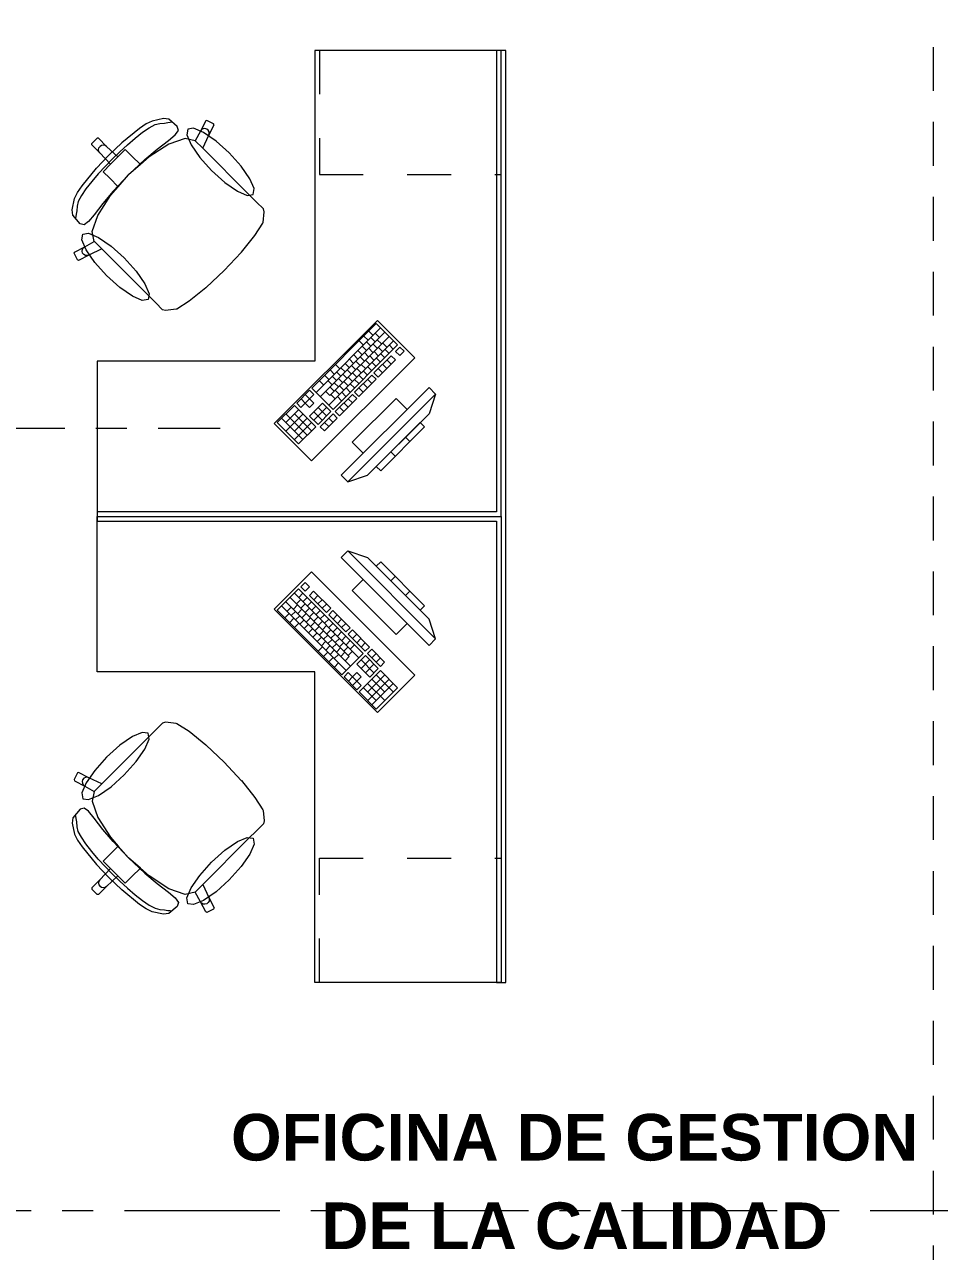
# Model space of a CAD drawing. Header units: inches. Extents: x -38 to 5698, y -33 to 92.
# Drawn here: x 105.645 to 108.589, y 23.55 to 27.499 of the extents above; entities that cross this region are included whole.
import ezdxf

# ---------------------------------------------------------------- set-up
doc = ezdxf.new("R2010")
doc.units = ezdxf.units.IN
doc.header["$MEASUREMENT"] = 0
for name, pattern in [('Hidden Line', [0.195611, 0.141111, -0.0545]), ('Punto & Raya', [0.65, 0.5, -0.075, 0, -0.075]), ('Rayas', [0.282222, 0.141111, -0.141111])]:
    doc.linetypes.add(name, pattern=pattern)
for name, color, linetype in [('02 _ ARQ _ ALB _ Ejes Generales', 7, 'Continuous'), ('02 _ ARQ _ ZON _ Espacio.3D', 7, 'Continuous'), ('08 _ STR _ EXT _ 09 Vigas', 7, 'Continuous'), ('Interior - Mobiliario', 7, 'Continuous'), ('Marcador - Secciones', 251, 'Continuous')]:
    doc.layers.add(name, color=color, linetype=linetype)
doc.styles.add('Estilo_Generado_1', font='swisseb.ttf')

msp = doc.modelspace()

# ---------------------------------------------------------------- linework, layer by layer
at = {"layer": '02 _ ARQ _ ALB _ Ejes Generales', "color": 252, "linetype": 'Punto & Raya', "lineweight": 13}
msp.add_line((105.2749, 26.2), (106.2749, 26.2), dxfattribs=at)
at = {"layer": '08 _ STR _ EXT _ 09 Vigas', "color": 251, "linetype": 'Hidden Line', "lineweight": 13}
msp.add_line((108.57, 17.4), (108.57, 29.7), dxfattribs=at)
at = {"layer": 'Interior - Mobiliario', "color": 175, "linetype": 'Rayas', "lineweight": 13}
for p, q in [((106.5943, 27.416), (106.5943, 27.016)), ((106.5943, 27.016), (107.1793, 27.016)), ((106.5943, 24.416), (106.5943, 24.816)), ((106.5943, 24.816), (107.1793, 24.816))]:
    msp.add_line(p, q, dxfattribs=at)
at = {"layer": 'Interior - Mobiliario', "color": 175, "linetype": 'Continuous', "lineweight": 13}
for p, q in [((107.1943, 27.416), (107.1643, 27.416)), ((107.1643, 27.416), (107.1643, 25.931)), ((107.1943, 25.931), (107.1943, 27.416)), ((106.0371, 27.1796), (106.0154, 27.1647)), ((106.0563, 27.1886), (106.0371, 27.1796)), ((106.0467, 27.167), (106.0655, 27.177)), ((106.0924, 27.1964), (106.0563, 27.1886)), ((106.0655, 27.177), (106.0803, 27.1809)), ((106.0803, 27.1809), (106.0957, 27.182)), ((106.1092, 27.1945), (106.0924, 27.1964)), ((106.0957, 27.182), (106.1064, 27.1841)), ((106.1064, 27.1841), (106.1145, 27.1848)), ((106.137, 27.1713), (106.1092, 27.1945)), ((106.1145, 27.1848), (106.119, 27.1856)), ((106.1405, 27.1584), (106.137, 27.1713)), ((106.2284, 27.1893), (106.2114, 27.1562)), ((106.2325, 27.1906), (106.2284, 27.1893)), ((106.2538, 27.1798), (106.2325, 27.1906)), ((106.2381, 27.1427), (106.2551, 27.1758)), ((106.2551, 27.1758), (106.2538, 27.1798)), ((105.8792, 27.1331), (105.8707, 27.1246)), ((105.8834, 27.1331), (105.8792, 27.1331)), ((105.9095, 27.1071), (105.8834, 27.1331)), ((106.0154, 27.1647), (105.9587, 27.1179)), ((105.9763, 27.1124), (106.001, 27.1336)), ((106.001, 27.1336), (106.0248, 27.1522)), ((106.0248, 27.1522), (106.0467, 27.167)), ((106.1082, 27.1254), (106.1304, 27.1441)), ((106.1622, 27.1326), (106.1102, 27.1143)), ((106.1304, 27.1441), (106.1405, 27.1584)), ((106.1941, 27.1252), (106.1622, 27.1326)), ((106.2114, 27.1562), (106.1941, 27.1252)), ((106.2151, 27.1608), (106.2114, 27.1562)), ((106.2202, 27.1637), (106.2151, 27.1608)), ((106.2186, 27.1009), (106.2381, 27.1427)), ((106.226, 27.1644), (106.2202, 27.1637)), ((106.2317, 27.1629), (106.226, 27.1644)), ((106.2363, 27.1593), (106.2317, 27.1629)), ((106.2391, 27.1542), (106.2363, 27.1593)), ((106.2381, 27.1427), (106.2398, 27.1483)), ((106.2398, 27.1483), (106.2391, 27.1542)), ((105.8621, 27.116), (105.8707, 27.1246)), ((105.8621, 27.1118), (105.8621, 27.116)), ((105.8882, 27.0857), (105.8621, 27.1118)), ((105.8838, 27.0963), (105.885, 27.1021)), ((105.885, 27.0906), (105.8838, 27.0963)), ((105.885, 27.1021), (105.8883, 27.107)), ((105.8932, 27.1102), (105.8883, 27.107)), ((105.8989, 27.1114), (105.8932, 27.1102)), ((105.9047, 27.1103), (105.8989, 27.1114)), ((105.9095, 27.1071), (105.9047, 27.1103)), ((105.9461, 27.0731), (105.9095, 27.1071)), ((105.9587, 27.1179), (105.9165, 27.0788)), ((105.9697, 27.0967), (105.9461, 27.0731)), ((105.9517, 27.0899), (105.9763, 27.1124)), ((105.9909, 27.0755), (105.9697, 27.0967)), ((106.0327, 27.0648), (106.072, 27.0975)), ((106.1102, 27.1143), (106.0464, 27.073)), ((106.072, 27.0975), (106.1082, 27.1254)), ((106.1943, 27.1252), (106.1941, 27.1252)), ((106.1943, 27.1252), (106.2186, 27.1009)), ((106.3664, 26.9531), (106.2186, 27.1009)), ((105.8773, 27.0366), (105.9165, 27.0788)), ((105.8882, 27.0857), (105.885, 27.0906)), ((105.9222, 27.0492), (105.8882, 27.0857)), ((105.9282, 27.067), (105.9054, 27.0436)), ((105.9222, 27.0492), (105.9341, 27.0611)), ((105.9282, 27.067), (105.9517, 27.0899)), ((105.9461, 27.0731), (105.9341, 27.0611)), ((105.9799, 27.0153), (106.0327, 27.0648)), ((106.0182, 27.0482), (105.9909, 27.0755)), ((106.0464, 27.073), (106.0182, 27.0482)), ((105.8305, 26.9799), (105.8773, 27.0366)), ((105.8828, 27.019), (105.8617, 26.9942)), ((105.9054, 27.0436), (105.8828, 27.019)), ((105.8985, 27.0255), (105.9222, 27.0492)), ((105.9197, 27.0044), (105.8985, 27.0255)), ((105.9799, 27.0153), (105.9304, 26.9626)), ((105.9471, 26.977), (105.9804, 27.0149)), ((106.0182, 27.0482), (105.9804, 27.0149)), ((105.8156, 26.9582), (105.8305, 26.9799)), ((105.8617, 26.9942), (105.8431, 26.9704)), ((105.9471, 26.977), (105.9197, 27.0044)), ((105.9223, 26.9489), (105.9471, 26.977)), ((105.7989, 26.9028), (105.8066, 26.939)), ((105.8066, 26.939), (105.8156, 26.9582)), ((105.8282, 26.9486), (105.8183, 26.9297)), ((105.8431, 26.9704), (105.8282, 26.9486)), ((105.8809, 26.885), (105.9223, 26.9489)), ((105.9304, 26.9626), (105.8977, 26.9232)), ((106.3919, 26.9276), (106.3664, 26.9531)), ((105.8008, 26.886), (105.7989, 26.9028)), ((105.8132, 26.8996), (105.8112, 26.8888)), ((105.8144, 26.915), (105.8132, 26.8996)), ((105.8183, 26.9297), (105.8144, 26.915)), ((105.8977, 26.9232), (105.8698, 26.8871)), ((106.4139, 26.9056), (106.3919, 26.9276)), ((106.4128, 26.8624), (106.4167, 26.8963)), ((106.4167, 26.8963), (106.4139, 26.9056)), ((105.8239, 26.8582), (105.8008, 26.886)), ((105.8104, 26.8808), (105.8096, 26.8763)), ((105.8112, 26.8888), (105.8104, 26.8808)), ((105.8369, 26.8548), (105.8239, 26.8582)), ((105.8512, 26.8648), (105.8369, 26.8548)), ((105.8698, 26.8871), (105.8512, 26.8648)), ((105.8626, 26.8331), (105.8809, 26.885)), ((106.3869, 26.8202), (106.4119, 26.8603)), ((106.4119, 26.8603), (106.4128, 26.8624)), ((105.87, 26.8011), (105.8626, 26.8331)), ((106.3434, 26.7666), (106.3869, 26.8202)), ((105.8059, 26.7668), (105.839, 26.7838)), ((105.8315, 26.775), (105.8344, 26.7802)), ((105.8344, 26.7802), (105.839, 26.7838)), ((105.839, 26.7838), (105.87, 26.8011)), ((105.8943, 26.7767), (105.8526, 26.7571)), ((105.8701, 26.8009), (105.87, 26.8011)), ((105.8701, 26.8009), (105.8943, 26.7767)), ((106.0422, 26.6288), (105.8943, 26.7767)), ((105.8046, 26.7628), (105.8059, 26.7668)), ((105.8154, 26.7414), (105.8046, 26.7628)), ((105.8195, 26.7401), (105.8154, 26.7414)), ((105.8526, 26.7571), (105.8195, 26.7401)), ((105.8308, 26.7692), (105.8315, 26.775)), ((105.8324, 26.7636), (105.8308, 26.7692)), ((105.836, 26.759), (105.8324, 26.7636)), ((105.8411, 26.7561), (105.836, 26.759)), ((105.8469, 26.7555), (105.8411, 26.7561)), ((105.8526, 26.7571), (105.8469, 26.7555)), ((106.2879, 26.7074), (106.3427, 26.7657)), ((106.3427, 26.7657), (106.3434, 26.7666)), ((106.2879, 26.7074), (106.2295, 26.6525)), ((106.0677, 26.6033), (106.0422, 26.6288)), ((106.2287, 26.6519), (106.175, 26.6083)), ((106.2295, 26.6525), (106.2287, 26.6519)), ((106.0896, 26.5814), (106.0677, 26.6033)), ((106.0989, 26.5785), (106.0896, 26.5814)), ((106.1328, 26.5825), (106.0989, 26.5785)), ((106.135, 26.5834), (106.1328, 26.5825)), ((106.175, 26.6083), (106.135, 26.5834)), ((106.7773, 26.5364), (106.5696, 26.3287)), ((106.791, 26.5227), (106.5833, 26.315)), ((106.8047, 26.509), (106.597, 26.3013)), ((106.7531, 26.5122), (106.7668, 26.4985)), ((106.7737, 26.5054), (106.7874, 26.4917)), ((106.8459, 26.4679), (106.7773, 26.5364)), ((106.8321, 26.4816), (106.6244, 26.2739)), ((106.8184, 26.4953), (106.628, 26.3049)), ((106.6381, 26.2602), (106.8459, 26.4679)), ((106.7219, 26.4811), (106.7356, 26.4673)), ((106.7321, 26.4639), (106.7459, 26.4502)), ((106.7375, 26.4966), (106.7512, 26.4829)), ((106.746, 26.4777), (106.7597, 26.464)), ((106.7598, 26.4916), (106.7736, 26.4779)), ((106.7666, 26.4709), (106.7803, 26.4572)), ((106.7805, 26.4848), (106.7942, 26.4711)), ((106.7838, 26.4607), (106.7975, 26.447)), ((106.7977, 26.4745), (106.8114, 26.4608)), ((106.8183, 26.4677), (106.832, 26.454)), ((106.8527, 26.461), (106.8389, 26.4472)), ((106.8664, 26.4473), (106.8527, 26.461)), ((106.6906, 26.4223), (106.7043, 26.4086)), ((106.7045, 26.4362), (106.7182, 26.4225)), ((106.7183, 26.45), (106.732, 26.4363)), ((106.7251, 26.4294), (106.7388, 26.4157)), ((106.7389, 26.4432), (106.7527, 26.4295)), ((106.7528, 26.4571), (106.7665, 26.4434)), ((106.7561, 26.433), (106.7698, 26.4193)), ((106.825, 26.4333), (106.7696, 26.3779)), ((106.77, 26.4468), (106.7837, 26.4331)), ((106.7768, 26.4262), (106.7905, 26.4125)), ((106.7906, 26.4401), (106.8043, 26.4263)), ((106.8044, 26.4539), (106.8182, 26.4402)), ((106.8387, 26.4196), (106.825, 26.4333)), ((106.8389, 26.4472), (106.8526, 26.4335)), ((106.8526, 26.4335), (106.8664, 26.4473)), ((106.6284, 26.3876), (106.6421, 26.3739)), ((106.6457, 26.4049), (106.6594, 26.3912)), ((106.6491, 26.3808), (106.6628, 26.3671)), ((106.6629, 26.3946), (106.6766, 26.3809)), ((106.6768, 26.4085), (106.6905, 26.3948)), ((106.6835, 26.3879), (106.6973, 26.3741)), ((106.6974, 26.4017), (106.7111, 26.388)), ((106.7112, 26.4156), (106.725, 26.4018)), ((106.7146, 26.3915), (106.7283, 26.3777)), ((106.7284, 26.4053), (106.7421, 26.3916)), ((106.7352, 26.3847), (106.7489, 26.3709)), ((106.7423, 26.4191), (106.756, 26.4054)), ((106.7491, 26.3985), (106.7628, 26.3848)), ((106.7629, 26.4124), (106.7766, 26.3986)), ((106.7833, 26.3642), (106.8387, 26.4196)), ((106.7835, 26.3918), (106.7972, 26.3781)), ((106.7973, 26.4056), (106.811, 26.3919)), ((106.8112, 26.4195), (106.8249, 26.4058)), ((106.5938, 26.353), (106.6075, 26.3393)), ((106.6111, 26.3703), (106.6248, 26.3566)), ((106.6214, 26.3531), (106.6351, 26.3394)), ((106.6352, 26.367), (106.6489, 26.3532)), ((106.642, 26.3463), (106.6557, 26.3326)), ((106.6559, 26.3602), (106.6696, 26.3464)), ((106.6697, 26.374), (106.6834, 26.3603)), ((106.673, 26.3499), (106.6867, 26.3362)), ((106.6869, 26.3638), (106.7006, 26.35)), ((106.6937, 26.3431), (106.7074, 26.3294)), ((106.7007, 26.3776), (106.7144, 26.3639)), ((106.7627, 26.371), (106.7073, 26.3156)), ((106.7075, 26.357), (106.7212, 26.3433)), ((106.721, 26.3019), (106.7764, 26.3573)), ((106.7214, 26.3708), (106.7351, 26.3571)), ((106.735, 26.3433), (106.7487, 26.3296)), ((106.7489, 26.3572), (106.7626, 26.3435)), ((106.7764, 26.3573), (106.7627, 26.371)), ((106.7696, 26.3779), (106.7833, 26.3642)), ((106.5627, 26.3218), (106.5211, 26.2803)), ((106.5488, 26.308), (106.5625, 26.2943)), ((106.5625, 26.2943), (106.5764, 26.3081)), ((106.5764, 26.3081), (106.5627, 26.3218)), ((106.5696, 26.3287), (106.6381, 26.2602)), ((106.6143, 26.3186), (106.628, 26.3049)), ((106.6282, 26.3325), (106.6419, 26.3188)), ((106.6315, 26.3084), (106.6452, 26.2947)), ((106.7004, 26.3087), (106.645, 26.2533)), ((106.6453, 26.3222), (106.659, 26.3085)), ((106.6521, 26.3016), (106.6658, 26.2879)), ((106.6592, 26.3361), (106.6729, 26.3223)), ((106.947, 26.3311), (106.6641, 26.0483)), ((106.666, 26.3154), (106.6797, 26.3017)), ((106.6798, 26.3293), (106.6935, 26.3156)), ((106.6853, 26.0271), (106.9682, 26.3099)), ((106.7141, 26.295), (106.7004, 26.3087)), ((106.7073, 26.3156), (106.721, 26.3019)), ((106.7212, 26.3295), (106.7349, 26.3158)), ((106.9682, 26.3099), (106.947, 26.3311)), ((106.9682, 26.3099), (106.947, 26.2463)), ((106.5142, 26.2733), (106.4588, 26.218)), ((106.5828, 26.2048), (106.5142, 26.2733)), ((106.5211, 26.2803), (106.5348, 26.2666)), ((106.5348, 26.2666), (106.5487, 26.2804)), ((106.535, 26.2941), (106.5487, 26.2804)), ((106.5625, 26.2943), (106.5487, 26.2804)), ((106.5487, 26.2804), (106.5624, 26.2667)), ((106.6038, 26.2807), (106.5622, 26.2391)), ((106.5624, 26.2667), (106.5762, 26.2805)), ((106.5762, 26.2805), (106.5625, 26.2943)), ((106.6175, 26.267), (106.576, 26.2254)), ((106.5899, 26.2668), (106.6174, 26.2394)), ((106.6312, 26.2532), (106.6038, 26.2807)), ((106.6587, 26.2396), (106.7141, 26.295)), ((106.6588, 26.2672), (106.6726, 26.2534)), ((106.6727, 26.281), (106.6864, 26.2673)), ((106.6865, 26.2949), (106.7003, 26.2811)), ((106.8409, 26.2958), (106.6995, 26.1544)), ((106.8762, 26.2604), (106.8409, 26.2958)), ((106.4726, 26.2318), (106.5412, 26.1632)), ((106.5416, 26.2459), (106.4862, 26.1905)), ((106.5279, 26.2596), (106.4864, 26.2181)), ((106.4865, 26.2457), (106.5551, 26.1771)), ((106.5553, 26.2322), (106.5138, 26.1907)), ((106.5141, 26.2458), (106.5689, 26.1909)), ((106.5622, 26.2391), (106.5897, 26.2117)), ((106.5761, 26.253), (106.6035, 26.2255)), ((106.5897, 26.2117), (106.6312, 26.2532)), ((106.6381, 26.2464), (106.5965, 26.2048)), ((106.6102, 26.1911), (106.6518, 26.2327)), ((106.6242, 26.2325), (106.6379, 26.2188)), ((106.6518, 26.2327), (106.6381, 26.2464)), ((106.645, 26.2533), (106.6587, 26.2396)), ((106.7348, 26.119), (106.8762, 26.2604)), ((106.947, 26.2463), (106.749, 26.0483)), ((106.4588, 26.218), (106.5274, 26.1494)), ((106.569, 26.2185), (106.5136, 26.1631)), ((106.5274, 26.1494), (106.5828, 26.2048)), ((106.5965, 26.2048), (106.6102, 26.1911)), ((106.6104, 26.2187), (106.6241, 26.205)), ((106.9187, 26.218), (106.7772, 26.0766)), ((106.7914, 26.0624), (106.9328, 26.2039)), ((106.9328, 26.2039), (106.9187, 26.218)), ((106.6995, 26.1544), (106.7348, 26.119)), ((106.8715, 26.1709), (106.8857, 26.1567)), ((106.8244, 26.1237), (106.8385, 26.1096)), ((106.7772, 26.0766), (106.7914, 26.0624)), ((106.6641, 26.0483), (106.6853, 26.0271)), ((106.6853, 26.0271), (106.749, 26.0483)), ((105.8793, 25.931), (105.8793, 25.901)), ((107.1643, 25.931), (105.8793, 25.931)), ((107.1943, 25.901), (107.1943, 25.931)), ((105.8793, 25.901), (107.1643, 25.901)), ((107.1643, 25.901), (107.1643, 24.416)), ((107.1943, 24.416), (107.1943, 25.901)), ((106.6853, 25.8049), (106.6641, 25.7837)), ((106.9682, 25.5221), (106.6853, 25.8049)), ((106.6853, 25.8049), (106.749, 25.7837)), ((106.6641, 25.7837), (106.947, 25.5008)), ((106.749, 25.7837), (106.947, 25.5857)), ((106.7914, 25.7695), (106.7772, 25.7554)), ((106.7772, 25.7554), (106.9187, 25.614)), ((106.9328, 25.6281), (106.7914, 25.7695)), ((106.7348, 25.713), (106.6995, 25.6776)), ((106.8762, 25.5715), (106.7348, 25.713)), ((106.8244, 25.7083), (106.8385, 25.7224)), ((106.5274, 25.6826), (106.4588, 25.614)), ((106.7351, 25.4749), (106.5274, 25.6826)), ((106.5479, 25.7032), (106.5342, 25.6894)), ((106.5342, 25.6894), (106.5481, 25.6756)), ((106.5618, 25.6893), (106.5479, 25.7032)), ((106.5481, 25.6756), (106.5618, 25.6893)), ((106.5756, 25.6755), (106.5619, 25.6617)), ((106.631, 25.6201), (106.5756, 25.6755)), ((106.6995, 25.6776), (106.8409, 25.5362)), ((106.8715, 25.6611), (106.8857, 25.6753)), ((106.4862, 25.6414), (106.6939, 25.4337)), ((106.4999, 25.6552), (106.6903, 25.4648)), ((106.5105, 25.6172), (106.5242, 25.6309)), ((106.5136, 25.6689), (106.7214, 25.4612)), ((106.5207, 25.6344), (106.5344, 25.6481)), ((106.5275, 25.655), (106.5412, 25.6687)), ((106.5346, 25.6205), (106.5483, 25.6343)), ((106.5413, 25.6412), (106.5551, 25.6549)), ((106.5552, 25.6273), (106.5689, 25.641)), ((106.5619, 25.6617), (106.6173, 25.6064)), ((106.5758, 25.6479), (106.5895, 25.6616)), ((106.5896, 25.6341), (106.6033, 25.6478)), ((106.6035, 25.6202), (106.6172, 25.6339)), ((106.4588, 25.614), (106.6665, 25.4063)), ((106.4725, 25.6277), (106.6802, 25.42)), ((106.483, 25.5898), (106.4967, 25.6035)), ((106.4898, 25.6104), (106.5035, 25.6241)), ((106.5037, 25.5966), (106.5174, 25.6103)), ((106.5175, 25.5827), (106.5312, 25.5964)), ((106.5243, 25.6034), (106.538, 25.6171)), ((106.5381, 25.5895), (106.5519, 25.6032)), ((106.5484, 25.6067), (106.5621, 25.6204)), ((106.5622, 25.5928), (106.576, 25.6066)), ((106.569, 25.6135), (106.5828, 25.6272)), ((106.5761, 25.579), (106.5898, 25.5927)), ((106.5829, 25.5996), (106.5966, 25.6133)), ((106.5967, 25.5858), (106.6104, 25.5995)), ((106.6173, 25.6064), (106.631, 25.6201)), ((106.6379, 25.6131), (106.6242, 25.5994)), ((106.6242, 25.5994), (106.6796, 25.544)), ((106.6933, 25.5578), (106.6379, 25.6131)), ((106.6381, 25.5856), (106.6518, 25.5993)), ((106.9187, 25.614), (106.9328, 25.6281)), ((106.4986, 25.5742), (106.5123, 25.5879)), ((106.5142, 25.5586), (106.5279, 25.5723)), ((106.5314, 25.5689), (106.5451, 25.5826)), ((106.5452, 25.555), (106.5589, 25.5687)), ((106.552, 25.5757), (106.5657, 25.5894)), ((106.5591, 25.5412), (106.5728, 25.5549)), ((106.5658, 25.5618), (106.5796, 25.5755)), ((106.5797, 25.548), (106.5934, 25.5617)), ((106.5899, 25.5651), (106.6037, 25.5789)), ((106.6038, 25.5513), (106.6175, 25.565)), ((106.6106, 25.5719), (106.6243, 25.5857)), ((106.6176, 25.5375), (106.6314, 25.5512)), ((106.6244, 25.5581), (106.6381, 25.5718)), ((106.6383, 25.5442), (106.652, 25.558)), ((106.6519, 25.5717), (106.6656, 25.5855)), ((106.6658, 25.5579), (106.6795, 25.5716)), ((106.6796, 25.544), (106.6933, 25.5578)), ((106.8409, 25.5362), (106.8762, 25.5715)), ((106.9682, 25.5221), (106.947, 25.5857)), ((106.5729, 25.5273), (106.5866, 25.541)), ((106.5867, 25.5135), (106.6005, 25.5272)), ((106.5935, 25.5341), (106.6073, 25.5478)), ((106.6006, 25.4996), (106.6143, 25.5134)), ((106.6074, 25.5203), (106.6211, 25.534)), ((106.6212, 25.5064), (106.6349, 25.5201)), ((106.6315, 25.5236), (106.6452, 25.5373)), ((106.6453, 25.5098), (106.659, 25.5235)), ((106.6521, 25.5304), (106.6658, 25.5441)), ((106.666, 25.5165), (106.6797, 25.5303)), ((106.6798, 25.5027), (106.6935, 25.5164)), ((106.7003, 25.5508), (106.6865, 25.5371)), ((106.6865, 25.5371), (106.7419, 25.4817)), ((106.7556, 25.4954), (106.7003, 25.5508)), ((106.7004, 25.5233), (106.7141, 25.537)), ((106.7142, 25.5094), (106.728, 25.5231)), ((106.947, 25.5008), (106.9682, 25.5221)), ((106.5903, 25.4825), (106.6041, 25.4962)), ((106.6077, 25.4652), (106.6214, 25.4789)), ((106.6144, 25.4858), (106.6282, 25.4995)), ((106.6283, 25.4719), (106.642, 25.4857)), ((106.6351, 25.4926), (106.6488, 25.5063)), ((106.6489, 25.4787), (106.6626, 25.4924)), ((106.6592, 25.4959), (106.6729, 25.5096)), ((106.6628, 25.4649), (106.6765, 25.4786)), ((106.6665, 25.4063), (106.7351, 25.4749)), ((106.673, 25.4821), (106.6867, 25.4958)), ((106.6869, 25.4682), (106.7006, 25.4819)), ((106.6937, 25.4889), (106.7074, 25.5026)), ((106.7281, 25.4956), (106.7418, 25.5093)), ((106.7419, 25.4817), (106.7556, 25.4954)), ((106.7626, 25.4885), (106.7489, 25.4748)), ((106.7489, 25.4748), (106.7904, 25.4333)), ((106.8041, 25.447), (106.7626, 25.4885)), ((106.7627, 25.461), (106.7764, 25.4747)), ((106.625, 25.4478), (106.6387, 25.4616)), ((106.6421, 25.4581), (106.6559, 25.4718)), ((106.6423, 25.4305), (106.656, 25.4443)), ((106.6766, 25.451), (106.6903, 25.4648)), ((106.742, 25.4679), (106.7146, 25.4405)), ((106.7146, 25.4405), (106.7561, 25.399)), ((106.7283, 25.4542), (106.7698, 25.4127)), ((106.7284, 25.4267), (106.7558, 25.4541)), ((106.7835, 25.4264), (106.742, 25.4679)), ((106.7423, 25.4128), (106.7697, 25.4403)), ((106.7766, 25.4471), (106.7903, 25.4608)), ((106.7904, 25.4333), (106.8041, 25.447)), ((106.6871, 25.4131), (106.6734, 25.3994)), ((106.6734, 25.3994), (106.715, 25.3578)), ((106.701, 25.3992), (106.6871, 25.4131)), ((106.6873, 25.3855), (106.701, 25.3992)), ((106.7147, 25.413), (106.701, 25.3992)), ((106.701, 25.3992), (106.7148, 25.3854)), ((106.7286, 25.3991), (106.7147, 25.413)), ((106.7148, 25.3854), (106.7286, 25.3991)), ((106.7905, 25.4195), (106.7219, 25.3509)), ((106.7495, 25.3508), (106.8043, 25.4056)), ((106.7561, 25.399), (106.7835, 25.4264)), ((106.7768, 25.4058), (106.8321, 25.3504)), ((106.8459, 25.3641), (106.7905, 25.4195)), ((106.7011, 25.3717), (106.7148, 25.3854)), ((106.7287, 25.3716), (106.7148, 25.3854)), ((106.715, 25.3578), (106.7287, 25.3716)), ((106.7356, 25.3646), (106.7772, 25.3231)), ((106.7493, 25.3783), (106.8047, 25.323)), ((106.7496, 25.3232), (106.8182, 25.3918)), ((106.763, 25.3921), (106.8046, 25.3505)), ((106.7634, 25.3094), (106.832, 25.3779)), ((106.7773, 25.2955), (106.8459, 25.3641)), ((106.7219, 25.3509), (106.7773, 25.2955)), ((106.0896, 25.2506), (106.0677, 25.2287)), ((106.0989, 25.2535), (106.0896, 25.2506)), ((106.1328, 25.2495), (106.0989, 25.2535)), ((106.135, 25.2486), (106.1328, 25.2495)), ((106.175, 25.2237), (106.135, 25.2486)), ((106.0422, 25.2031), (105.8943, 25.0553)), ((106.0677, 25.2287), (106.0422, 25.2031)), ((106.2287, 25.1801), (106.175, 25.2237)), ((106.2295, 25.1794), (106.2287, 25.1801)), ((106.2879, 25.1246), (106.2295, 25.1794)), ((106.2879, 25.1246), (106.3427, 25.0662)), ((105.8154, 25.0906), (105.8046, 25.0692)), ((105.8195, 25.0918), (105.8154, 25.0906)), ((105.8526, 25.0749), (105.8195, 25.0918)), ((105.8046, 25.0692), (105.8059, 25.0651)), ((105.8059, 25.0651), (105.839, 25.0482)), ((105.8324, 25.0684), (105.8308, 25.0628)), ((105.8308, 25.0628), (105.8315, 25.0569)), ((105.8315, 25.0569), (105.8344, 25.0518)), ((105.836, 25.073), (105.8324, 25.0684)), ((105.8344, 25.0518), (105.839, 25.0482)), ((105.8411, 25.0758), (105.836, 25.073)), ((105.839, 25.0482), (105.87, 25.0308)), ((105.8469, 25.0765), (105.8411, 25.0758)), ((105.8526, 25.0749), (105.8469, 25.0765)), ((105.8943, 25.0553), (105.8526, 25.0749)), ((105.8701, 25.0311), (105.8943, 25.0553)), ((106.3427, 25.0662), (106.3434, 25.0654)), ((106.3434, 25.0654), (106.3869, 25.0117)), ((105.87, 25.0308), (105.8626, 24.9989)), ((105.8626, 24.9989), (105.8809, 24.9469)), ((105.8701, 25.0311), (105.87, 25.0308)), ((106.3869, 25.0117), (106.4119, 24.9717)), ((105.8239, 24.9738), (105.8008, 24.9459)), ((105.8369, 24.9772), (105.8239, 24.9738)), ((105.8512, 24.9672), (105.8369, 24.9772)), ((105.8698, 24.9449), (105.8512, 24.9672)), ((106.4119, 24.9717), (106.4128, 24.9696)), ((106.4128, 24.9696), (106.4167, 24.9357)), ((105.8008, 24.9459), (105.7989, 24.9291)), ((105.7989, 24.9291), (105.8066, 24.893)), ((105.8104, 24.9512), (105.8096, 24.9557)), ((105.8112, 24.9431), (105.8104, 24.9512)), ((105.8132, 24.9324), (105.8112, 24.9431)), ((105.8144, 24.917), (105.8132, 24.9324)), ((105.8977, 24.9087), (105.8698, 24.9449)), ((105.8809, 24.9469), (105.9223, 24.8831)), ((106.4139, 24.9264), (106.3919, 24.9044)), ((106.4167, 24.9357), (106.4139, 24.9264)), ((105.8066, 24.893), (105.8156, 24.8738)), ((105.8183, 24.9022), (105.8144, 24.917)), ((105.8282, 24.8834), (105.8183, 24.9022)), ((105.8431, 24.8616), (105.8282, 24.8834)), ((105.9304, 24.8694), (105.8977, 24.9087)), ((105.9223, 24.8831), (105.9471, 24.855)), ((106.3919, 24.9044), (106.3664, 24.8789)), ((105.8156, 24.8738), (105.8305, 24.8521)), ((105.8305, 24.8521), (105.8773, 24.7954)), ((105.8617, 24.8378), (105.8431, 24.8616)), ((105.9471, 24.855), (105.9197, 24.8276)), ((105.9799, 24.8166), (105.9304, 24.8694)), ((105.9471, 24.855), (105.9804, 24.8171)), ((106.3664, 24.8789), (106.2186, 24.731)), ((105.8828, 24.813), (105.8617, 24.8378)), ((105.9054, 24.7884), (105.8828, 24.813)), ((105.9197, 24.8276), (105.8985, 24.8064)), ((105.8985, 24.8064), (105.9222, 24.7828)), ((105.9799, 24.8166), (106.0327, 24.7672)), ((106.0182, 24.7838), (105.9804, 24.8171)), ((105.8773, 24.7954), (105.9165, 24.7532)), ((105.9222, 24.7828), (105.8882, 24.7463)), ((105.9282, 24.7649), (105.9054, 24.7884)), ((105.9222, 24.7828), (105.9341, 24.7709)), ((105.9282, 24.7649), (105.9517, 24.7421)), ((105.9461, 24.7589), (105.9341, 24.7709)), ((106.0182, 24.7838), (105.9909, 24.7564)), ((106.0464, 24.759), (106.0182, 24.7838)), ((106.0327, 24.7672), (106.072, 24.7345)), ((105.8882, 24.7463), (105.8621, 24.7202)), ((105.9095, 24.7249), (105.8834, 24.6988)), ((105.885, 24.7414), (105.8838, 24.7357)), ((105.8838, 24.7357), (105.885, 24.7299)), ((105.8882, 24.7463), (105.885, 24.7414)), ((105.885, 24.7299), (105.8883, 24.725)), ((105.8932, 24.7217), (105.8883, 24.725)), ((105.8989, 24.7206), (105.8932, 24.7217)), ((105.9095, 24.7249), (105.9047, 24.7217)), ((105.9461, 24.7589), (105.9095, 24.7249)), ((105.9587, 24.7141), (105.9165, 24.7532)), ((105.9697, 24.7353), (105.9461, 24.7589)), ((105.9517, 24.7421), (105.9763, 24.7196)), ((105.9909, 24.7564), (105.9697, 24.7353)), ((106.1102, 24.7177), (106.0464, 24.759)), ((106.072, 24.7345), (106.1082, 24.7065)), ((106.1943, 24.7068), (106.2186, 24.731)), ((106.2186, 24.731), (106.2381, 24.6893)), ((105.8621, 24.7202), (105.8621, 24.7159)), ((105.8621, 24.7159), (105.8707, 24.7074)), ((105.8792, 24.6989), (105.8707, 24.7074)), ((105.8834, 24.6988), (105.8792, 24.6989)), ((105.9047, 24.7217), (105.8989, 24.7206)), ((106.0154, 24.6672), (105.9587, 24.7141)), ((105.9763, 24.7196), (106.001, 24.6984)), ((106.001, 24.6984), (106.0248, 24.6798)), ((106.1082, 24.7065), (106.1304, 24.6879)), ((106.1622, 24.6993), (106.1102, 24.7177)), ((106.1304, 24.6879), (106.1405, 24.6736)), ((106.1941, 24.7068), (106.1622, 24.6993)), ((106.1943, 24.7068), (106.1941, 24.7068)), ((106.2114, 24.6758), (106.1941, 24.7068)), ((106.2381, 24.6893), (106.2398, 24.6836)), ((106.2381, 24.6893), (106.2551, 24.6562)), ((106.2398, 24.6836), (106.2391, 24.6778)), ((106.0371, 24.6523), (106.0154, 24.6672)), ((106.0248, 24.6798), (106.0467, 24.665)), ((106.0563, 24.6434), (106.0371, 24.6523)), ((106.0467, 24.665), (106.0655, 24.655)), ((106.0924, 24.6356), (106.0563, 24.6434)), ((106.0655, 24.655), (106.0803, 24.6511)), ((106.0803, 24.6511), (106.0957, 24.6499)), ((106.0957, 24.6499), (106.1064, 24.6479)), ((106.1064, 24.6479), (106.1145, 24.6471)), ((106.137, 24.6607), (106.1092, 24.6375)), ((106.1145, 24.6471), (106.119, 24.6463)), ((106.1405, 24.6736), (106.137, 24.6607)), ((106.2151, 24.6711), (106.2114, 24.6758)), ((106.2284, 24.6427), (106.2114, 24.6758)), ((106.2202, 24.6683), (106.2151, 24.6711)), ((106.226, 24.6675), (106.2202, 24.6683)), ((106.2317, 24.6691), (106.226, 24.6675)), ((106.2363, 24.6727), (106.2317, 24.6691)), ((106.2538, 24.6521), (106.2325, 24.6413)), ((106.2391, 24.6778), (106.2363, 24.6727)), ((106.2551, 24.6562), (106.2538, 24.6521)), ((106.1092, 24.6375), (106.0924, 24.6356)), ((106.2325, 24.6413), (106.2284, 24.6427)), ((107.1643, 24.416), (107.1943, 24.416))]:
    msp.add_line(p, q, dxfattribs=at)
at = {"layer": 'Interior - Mobiliario', "color": 175, "linetype": 'Continuous', "lineweight": 13, "flags": 128}
for points in [[(107.1793, 25.916), (107.1793, 27.416), (106.5793, 27.416), (106.5793, 26.416), (105.8793, 26.416), (105.8793, 25.916)], [(106.3043, 27.0858), (106.2619, 27.124), (106.2215, 27.152), (106.1894, 27.1656), (106.1705, 27.1627), (106.1676, 27.1438), (106.1812, 27.1117), (106.2093, 27.0714), (106.2474, 27.0289), (106.2899, 26.9908), (106.3303, 26.9627), (106.3623, 26.9491), (106.3812, 26.952), (106.3841, 26.9709), (106.3705, 27.003), (106.3425, 27.0433)], [(105.9094, 26.6909), (105.8713, 26.7334), (105.8432, 26.7737), (105.8296, 26.8058), (105.8325, 26.8247), (105.8514, 26.8276), (105.8835, 26.814), (105.9238, 26.786), (105.9663, 26.7478), (106.0045, 26.7053), (106.0325, 26.665), (106.0461, 26.6329), (106.0432, 26.614), (106.0243, 26.6111), (105.9923, 26.6247), (105.9519, 26.6527)], [(106.901, 26.4266), (106.7808, 26.5468), (106.4484, 26.2145), (106.5687, 26.0943)], [(107.1793, 25.916), (107.1793, 24.416), (106.5793, 24.416), (106.5793, 25.416), (105.8793, 25.416), (105.8793, 25.916)], [(106.5687, 25.7377), (106.4484, 25.6175), (106.7808, 25.2852), (106.901, 25.4054)], [(105.9094, 25.1411), (105.8713, 25.0986), (105.8432, 25.0582), (105.8296, 25.0262), (105.8325, 25.0072), (105.8514, 25.0044), (105.8835, 25.018), (105.9238, 25.046), (105.9663, 25.0841), (106.0045, 25.1266), (106.0325, 25.167), (106.0461, 25.1991), (106.0432, 25.218), (106.0243, 25.2208), (105.9923, 25.2072), (105.9519, 25.1792)], [(106.3043, 24.7461), (106.2619, 24.708), (106.2215, 24.68), (106.1894, 24.6664), (106.1705, 24.6692), (106.1676, 24.6881), (106.1812, 24.7202), (106.2093, 24.7606), (106.2474, 24.8031), (106.2899, 24.8412), (106.3303, 24.8692), (106.3623, 24.8828), (106.3812, 24.88), (106.3841, 24.8611), (106.3705, 24.829), (106.3425, 24.7886)]]:
    msp.add_lwpolyline(points, close=True, dxfattribs=at)
at = {"layer": 'Marcador - Secciones', "color": 251, "linetype": 'Punto & Raya', "lineweight": 13}
msp.add_line((97.1666, 23.6815), (121.4526, 23.6815), dxfattribs=at)

# ---------------------------------------------------------------- texts
at = {"layer": '02 _ ARQ _ ZON _ Espacio.3D', "color": 252, "lineweight": 25, "char_height": 0.15, "attachment_point": 2, "style": 'Estilo_Generado_1'}
for s, insert in [('\\A1;{\\pqc;\\pt0;\\fSwis721 Ex BT|b1|i0|c0|p34;OFICINA DE GESTION}', (107.4155, 23.9927)), ('\\A1;{\\pqc;\\pt0;\\fSwis721 Ex BT|b1|i0|c0|p34;DE LA CALIDAD}', (107.4155, 23.7077))]:
    msp.add_mtext(s, dxfattribs=dict(at, insert=insert))

doc.saveas('drawing.dxf')
